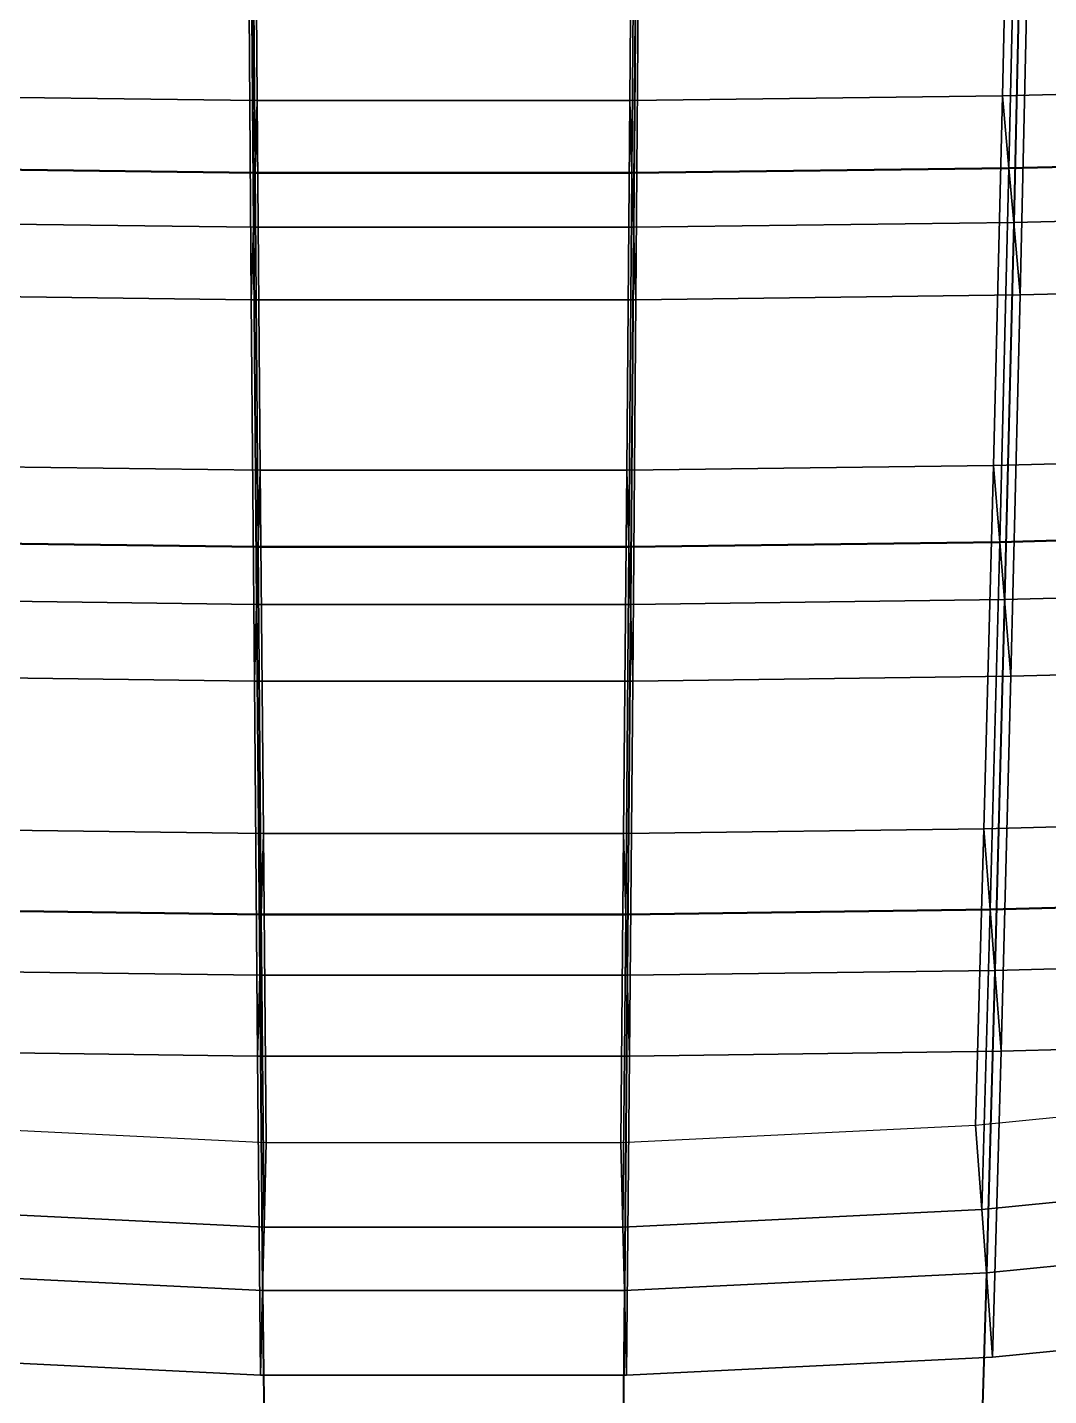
# Model space of a CAD drawing. Extents: x -25.3 to 28.3, y -25.5 to 26.5.
# Drawn here: x -1.048 to 1.524, y -19.003 to -15.558 of the extents above; entities that cross this region are included whole.
import ezdxf

# ---------------------------------------------------------------- set-up
doc = ezdxf.new("R2010")
doc.units = 0
doc.header["$MEASUREMENT"] = 0
doc.layers.add('LowerTendons', color=150, linetype='CONTINUOUS', lineweight=50)
doc.layers.add('UpperTendons', color=123, linetype='CONTINUOUS', lineweight=40)
doc.layers.add('TestBases', color=40, linetype='CONTINUOUS')

msp = doc.modelspace()

# ---------------------------------------------------------------- linework, layer by layer
at = {"layer": 'LowerTendons'}
for p, q in [((-0.47468, -15.92416, 31.05166), (-1.42388, -15.91237, 31.02868)), ((0.47468, -15.92416, 31.05166), (1.42388, -15.91237, 31.02868)), ((1.42388, -15.91237, 31.02868), (2.37258, -15.88879, 30.98269)), ((-0.47468, -15.92416, 31.05166), (0.47468, -15.92416, 31.05166)), ((1.40094, -16.85383, 30.52861), (2.33446, -16.82965, 30.4848)), ((-0.46702, -16.86591, 30.5505), (-1.40094, -16.85383, 30.52861)), ((-0.46702, -16.86591, 30.5505), (0.46702, -16.86591, 30.5505)), ((0.46702, -16.86591, 30.5505), (1.40094, -16.85383, 30.52861)), ((-0.45892, -17.79191, 30.02078), (-1.37668, -17.7796, 30.00001)), ((0.45892, -17.79191, 30.02078), (1.37668, -17.7796, 30.00001)), ((1.37668, -17.7796, 30.00001), (2.29415, -17.75497, 29.95844)), ((-0.45892, -17.79191, 30.02078), (0.45892, -17.79191, 30.02078))]:
    msp.add_line(p, q, dxfattribs=at)
at = {"layer": 'TestBases'}
for points in [[(1.40757, -15.72999, 30.67305), (2.34539, -15.70668, 30.62759), (2.38089, -14.76211, 31.09118), (1.42894, -14.78469, 31.13874)], [(-0.47638, -14.79598, 31.16251), (-1.42894, -14.78469, 31.13874), (-1.40757, -15.72999, 30.67305), (-0.46924, -15.74165, 30.69577)], [(-0.47638, -14.79598, 31.16251), (-0.46924, -15.74165, 30.69577), (-0.47468, -15.92416, 31.05166), (-0.4819, -14.96753, 31.52381)], [(-0.46924, -15.74165, 30.69577), (-0.47638, -14.79598, 31.16251), (-0.4819, -14.96753, 31.52381), (-0.47468, -15.92416, 31.05166)], [(-0.46924, -15.74165, 30.69577), (0.46924, -15.74165, 30.69577), (0.47638, -14.79598, 31.16251), (-0.47638, -14.79598, 31.16251)], [(0.46924, -15.74165, 30.69577), (1.40757, -15.72999, 30.67305), (1.42894, -14.78469, 31.13874), (0.47638, -14.79598, 31.16251)], [(0.46924, -15.74165, 30.69577), (0.47638, -14.79598, 31.16251), (0.4819, -14.96753, 31.52381), (0.47468, -15.92416, 31.05166)], [(0.47638, -14.79598, 31.16251), (0.46924, -15.74165, 30.69577), (0.47468, -15.92416, 31.05166), (0.4819, -14.96753, 31.52381)], [(1.40757, -15.72999, 30.67305), (1.42894, -14.78469, 31.13874), (1.4455, -14.95611, 31.49977), (1.42388, -15.91237, 31.02868)], [(1.42894, -14.78469, 31.13874), (1.40757, -15.72999, 30.67305), (1.42388, -15.91237, 31.02868), (1.4455, -14.95611, 31.49977)], [(1.42388, -15.91237, 31.02868), (2.37258, -15.88879, 30.98269), (2.4085, -14.93327, 31.45166), (1.4455, -14.95611, 31.49977)], [(1.42388, -15.91237, 31.02868), (2.37258, -15.88879, 30.98269), (2.4085, -14.93327, 31.45166), (1.4455, -14.95611, 31.49977)], [(-0.4819, -14.96753, 31.52381), (-1.4455, -14.95611, 31.49977), (-1.42388, -15.91237, 31.02868), (-0.47468, -15.92416, 31.05166)], [(-0.4819, -14.96753, 31.52381), (-1.4455, -14.95611, 31.49977), (-1.42388, -15.91237, 31.02868), (-0.47468, -15.92416, 31.05166)], [(-0.4819, -14.96753, 31.52381), (-0.47468, -15.92416, 31.05166), (-0.47876, -16.06104, 31.31858), (-0.48604, -15.09619, 31.79479)], [(-0.47468, -15.92416, 31.05166), (-0.4819, -14.96753, 31.52381), (-0.48604, -15.09619, 31.79479), (-0.47876, -16.06104, 31.31858)], [(-0.47468, -15.92416, 31.05166), (0.47468, -15.92416, 31.05166), (0.4819, -14.96753, 31.52381), (-0.4819, -14.96753, 31.52381)], [(-0.47468, -15.92416, 31.05166), (0.47468, -15.92416, 31.05166), (0.4819, -14.96753, 31.52381), (-0.4819, -14.96753, 31.52381)], [(0.47468, -15.92416, 31.05166), (1.42388, -15.91237, 31.02868), (1.4455, -14.95611, 31.49977), (0.4819, -14.96753, 31.52381)], [(0.47468, -15.92416, 31.05166), (1.42388, -15.91237, 31.02868), (1.4455, -14.95611, 31.49977), (0.4819, -14.96753, 31.52381)], [(0.47468, -15.92416, 31.05166), (0.4819, -14.96753, 31.52381), (0.48604, -15.09619, 31.79479), (0.47876, -16.06104, 31.31858)], [(0.4819, -14.96753, 31.52381), (0.47468, -15.92416, 31.05166), (0.47876, -16.06104, 31.31858), (0.48604, -15.09619, 31.79479)], [(1.42388, -15.91237, 31.02868), (1.4455, -14.95611, 31.49977), (1.45793, -15.08467, 31.77054), (1.43612, -16.04915, 31.2954)], [(1.4455, -14.95611, 31.49977), (1.42388, -15.91237, 31.02868), (1.43612, -16.04915, 31.2954), (1.45793, -15.08467, 31.77054)], [(-0.48604, -15.09619, 31.79479), (-1.45793, -15.08467, 31.77054), (-1.43612, -16.04915, 31.2954), (-0.47876, -16.06104, 31.31858)], [(-0.48604, -15.09619, 31.79479), (-1.45793, -15.08467, 31.77054), (-1.43612, -16.04915, 31.2954), (-0.47876, -16.06104, 31.31858)], [(0.47876, -16.06104, 31.31858), (1.43612, -16.04915, 31.2954), (1.45793, -15.08467, 31.77054), (0.48604, -15.09619, 31.79479)], [(0.47876, -16.06104, 31.31858), (1.43612, -16.04915, 31.2954), (1.45793, -15.08467, 31.77054), (0.48604, -15.09619, 31.79479)], [(1.43612, -16.04915, 31.2954), (2.39298, -16.02537, 31.24902), (2.4292, -15.06163, 31.72201), (1.45793, -15.08467, 31.77054)], [(1.43612, -16.04915, 31.2954), (2.39298, -16.02537, 31.24902), (2.4292, -15.06163, 31.72201), (1.45793, -15.08467, 31.77054)], [(1.43612, -16.04915, 31.2954), (1.45793, -15.08467, 31.77054), (1.4745, -15.25609, 32.13157), (1.45244, -16.23153, 31.65103)], [(1.45793, -15.08467, 31.77054), (1.43612, -16.04915, 31.2954), (1.45244, -16.23153, 31.65103), (1.4745, -15.25609, 32.13157)], [(-0.48604, -15.09619, 31.79479), (-0.47876, -16.06104, 31.31858), (-0.4842, -16.24355, 31.67448), (-0.49157, -15.26774, 32.1561)], [(-0.47876, -16.06104, 31.31858), (-0.48604, -15.09619, 31.79479), (-0.49157, -15.26774, 32.1561), (-0.4842, -16.24355, 31.67448)], [(-0.47876, -16.06104, 31.31858), (0.47876, -16.06104, 31.31858), (0.48604, -15.09619, 31.79479), (-0.48604, -15.09619, 31.79479)], [(-0.47876, -16.06104, 31.31858), (0.47876, -16.06104, 31.31858), (0.48604, -15.09619, 31.79479), (-0.48604, -15.09619, 31.79479)], [(0.47876, -16.06104, 31.31858), (0.48604, -15.09619, 31.79479), (0.49157, -15.26774, 32.1561), (0.4842, -16.24355, 31.67448)], [(0.48604, -15.09619, 31.79479), (0.47876, -16.06104, 31.31858), (0.4842, -16.24355, 31.67448), (0.49157, -15.26774, 32.1561)], [(-0.49157, -15.26774, 32.1561), (-1.4745, -15.25609, 32.13157), (-1.45244, -16.23153, 31.65103), (-0.4842, -16.24355, 31.67448)], [(0.4842, -16.24355, 31.67448), (1.45244, -16.23153, 31.65103), (1.4745, -15.25609, 32.13157), (0.49157, -15.26774, 32.1561)], [(1.45244, -16.23153, 31.65103), (2.42017, -16.20747, 31.60412), (2.4568, -15.23279, 32.08249), (1.4745, -15.25609, 32.13157)], [(-0.4842, -16.24355, 31.67448), (0.4842, -16.24355, 31.67448), (0.49157, -15.26774, 32.1561), (-0.49157, -15.26774, 32.1561)], [(1.38488, -16.66066, 30.17871), (2.3077, -16.63676, 30.13541), (2.34539, -15.70668, 30.62759), (1.40757, -15.72999, 30.67305)], [(1.40757, -15.72999, 30.67305), (2.34539, -15.70668, 30.62759), (2.37258, -15.88879, 30.98269), (1.42388, -15.91237, 31.02868)], [(2.34539, -15.70668, 30.62759), (1.40757, -15.72999, 30.67305), (1.42388, -15.91237, 31.02868), (2.37258, -15.88879, 30.98269)], [(-1.40757, -15.72999, 30.67305), (-0.46924, -15.74165, 30.69577), (-0.47468, -15.92416, 31.05166), (-1.42388, -15.91237, 31.02868)], [(-0.46924, -15.74165, 30.69577), (-1.40757, -15.72999, 30.67305), (-1.42388, -15.91237, 31.02868), (-0.47468, -15.92416, 31.05166)], [(-0.46924, -15.74165, 30.69577), (-1.40757, -15.72999, 30.67305), (-1.38488, -16.66066, 30.17871), (-0.46167, -16.67261, 30.20035)], [(-0.46924, -15.74165, 30.69577), (0.46924, -15.74165, 30.69577), (0.47468, -15.92416, 31.05166), (-0.47468, -15.92416, 31.05166)], [(0.46924, -15.74165, 30.69577), (-0.46924, -15.74165, 30.69577), (-0.47468, -15.92416, 31.05166), (0.47468, -15.92416, 31.05166)], [(-0.46924, -15.74165, 30.69577), (-0.46167, -16.67261, 30.20035), (-0.46702, -16.86591, 30.5505), (-0.47468, -15.92416, 31.05166)], [(-0.46167, -16.67261, 30.20035), (-0.46924, -15.74165, 30.69577), (-0.47468, -15.92416, 31.05166), (-0.46702, -16.86591, 30.5505)], [(-0.46167, -16.67261, 30.20035), (0.46167, -16.67261, 30.20035), (0.46924, -15.74165, 30.69577), (-0.46924, -15.74165, 30.69577)], [(0.46167, -16.67261, 30.20035), (1.38488, -16.66066, 30.17871), (1.40757, -15.72999, 30.67305), (0.46924, -15.74165, 30.69577)], [(0.46167, -16.67261, 30.20035), (0.46924, -15.74165, 30.69577), (0.47468, -15.92416, 31.05166), (0.46702, -16.86591, 30.5505)], [(0.46924, -15.74165, 30.69577), (0.46167, -16.67261, 30.20035), (0.46702, -16.86591, 30.5505), (0.47468, -15.92416, 31.05166)], [(0.46924, -15.74165, 30.69577), (1.40757, -15.72999, 30.67305), (1.42388, -15.91237, 31.02868), (0.47468, -15.92416, 31.05166)], [(1.40757, -15.72999, 30.67305), (0.46924, -15.74165, 30.69577), (0.47468, -15.92416, 31.05166), (1.42388, -15.91237, 31.02868)], [(1.38488, -16.66066, 30.17871), (1.40757, -15.72999, 30.67305), (1.42388, -15.91237, 31.02868), (1.40094, -16.85383, 30.52861)], [(1.40757, -15.72999, 30.67305), (1.38488, -16.66066, 30.17871), (1.40094, -16.85383, 30.52861), (1.42388, -15.91237, 31.02868)], [(-1.42388, -15.91237, 31.02868), (-0.47468, -15.92416, 31.05166), (-0.47876, -16.06104, 31.31858), (-1.43612, -16.04915, 31.2954)], [(-0.47468, -15.92416, 31.05166), (-1.42388, -15.91237, 31.02868), (-1.43612, -16.04915, 31.2954), (-0.47876, -16.06104, 31.31858)], [(-0.47468, -15.92416, 31.05166), (-1.42388, -15.91237, 31.02868), (-1.40094, -16.85383, 30.52861), (-0.46702, -16.86591, 30.5505)], [(-0.47468, -15.92416, 31.05166), (-1.42388, -15.91237, 31.02868), (-1.40094, -16.85383, 30.52861), (-0.46702, -16.86591, 30.5505)], [(0.46702, -16.86591, 30.5505), (1.40094, -16.85383, 30.52861), (1.42388, -15.91237, 31.02868), (0.47468, -15.92416, 31.05166)], [(0.46702, -16.86591, 30.5505), (1.40094, -16.85383, 30.52861), (1.42388, -15.91237, 31.02868), (0.47468, -15.92416, 31.05166)], [(0.47468, -15.92416, 31.05166), (1.42388, -15.91237, 31.02868), (1.43612, -16.04915, 31.2954), (0.47876, -16.06104, 31.31858)], [(1.42388, -15.91237, 31.02868), (0.47468, -15.92416, 31.05166), (0.47876, -16.06104, 31.31858), (1.43612, -16.04915, 31.2954)], [(1.40094, -16.85383, 30.52861), (2.33446, -16.82965, 30.4848), (2.37258, -15.88879, 30.98269), (1.42388, -15.91237, 31.02868)], [(1.40094, -16.85383, 30.52861), (2.33446, -16.82965, 30.4848), (2.37258, -15.88879, 30.98269), (1.42388, -15.91237, 31.02868)], [(1.40094, -16.85383, 30.52861), (1.42388, -15.91237, 31.02868), (1.43612, -16.04915, 31.2954), (1.41298, -16.9987, 30.79103)], [(1.42388, -15.91237, 31.02868), (1.40094, -16.85383, 30.52861), (1.41298, -16.9987, 30.79103), (1.43612, -16.04915, 31.2954)], [(1.42388, -15.91237, 31.02868), (2.37258, -15.88879, 30.98269), (2.39298, -16.02537, 31.24902), (1.43612, -16.04915, 31.2954)], [(2.37258, -15.88879, 30.98269), (1.42388, -15.91237, 31.02868), (1.43612, -16.04915, 31.2954), (2.39298, -16.02537, 31.24902)], [(-0.47468, -15.92416, 31.05166), (0.47468, -15.92416, 31.05166), (0.47876, -16.06104, 31.31858), (-0.47876, -16.06104, 31.31858)], [(0.47468, -15.92416, 31.05166), (-0.47468, -15.92416, 31.05166), (-0.47876, -16.06104, 31.31858), (0.47876, -16.06104, 31.31858)], [(-0.47468, -15.92416, 31.05166), (-0.46702, -16.86591, 30.5505), (-0.47104, -17.01089, 30.81311), (-0.47876, -16.06104, 31.31858)], [(-0.46702, -16.86591, 30.5505), (-0.47468, -15.92416, 31.05166), (-0.47876, -16.06104, 31.31858), (-0.47104, -17.01089, 30.81311)], [(-0.46702, -16.86591, 30.5505), (0.46702, -16.86591, 30.5505), (0.47468, -15.92416, 31.05166), (-0.47468, -15.92416, 31.05166)], [(-0.46702, -16.86591, 30.5505), (0.46702, -16.86591, 30.5505), (0.47468, -15.92416, 31.05166), (-0.47468, -15.92416, 31.05166)], [(0.46702, -16.86591, 30.5505), (0.47468, -15.92416, 31.05166), (0.47876, -16.06104, 31.31858), (0.47104, -17.01089, 30.81311)], [(0.47468, -15.92416, 31.05166), (0.46702, -16.86591, 30.5505), (0.47104, -17.01089, 30.81311), (0.47876, -16.06104, 31.31858)], [(-1.43612, -16.04915, 31.2954), (-0.47876, -16.06104, 31.31858), (-0.4842, -16.24355, 31.67448), (-1.45244, -16.23153, 31.65103)], [(-0.47876, -16.06104, 31.31858), (-1.43612, -16.04915, 31.2954), (-1.45244, -16.23153, 31.65103), (-0.4842, -16.24355, 31.67448)], [(-0.47876, -16.06104, 31.31858), (-1.43612, -16.04915, 31.2954), (-1.41298, -16.9987, 30.79103), (-0.47104, -17.01089, 30.81311)], [(-0.47876, -16.06104, 31.31858), (-1.43612, -16.04915, 31.2954), (-1.41298, -16.9987, 30.79103), (-0.47104, -17.01089, 30.81311)], [(0.47104, -17.01089, 30.81311), (1.41298, -16.9987, 30.79103), (1.43612, -16.04915, 31.2954), (0.47876, -16.06104, 31.31858)], [(0.47104, -17.01089, 30.81311), (1.41298, -16.9987, 30.79103), (1.43612, -16.04915, 31.2954), (0.47876, -16.06104, 31.31858)], [(0.47876, -16.06104, 31.31858), (1.43612, -16.04915, 31.2954), (1.45244, -16.23153, 31.65103), (0.4842, -16.24355, 31.67448)], [(1.43612, -16.04915, 31.2954), (0.47876, -16.06104, 31.31858), (0.4842, -16.24355, 31.67448), (1.45244, -16.23153, 31.65103)], [(1.41298, -16.9987, 30.79103), (2.35452, -16.97431, 30.74685), (2.39298, -16.02537, 31.24902), (1.43612, -16.04915, 31.2954)], [(1.41298, -16.9987, 30.79103), (2.35452, -16.97431, 30.74685), (2.39298, -16.02537, 31.24902), (1.43612, -16.04915, 31.2954)], [(1.41298, -16.9987, 30.79103), (1.43612, -16.04915, 31.2954), (1.45244, -16.23153, 31.65103), (1.42904, -17.19187, 31.14093)], [(1.43612, -16.04915, 31.2954), (1.41298, -16.9987, 30.79103), (1.42904, -17.19187, 31.14093), (1.45244, -16.23153, 31.65103)], [(1.43612, -16.04915, 31.2954), (2.39298, -16.02537, 31.24902), (2.42017, -16.20747, 31.60412), (1.45244, -16.23153, 31.65103)], [(2.39298, -16.02537, 31.24902), (1.43612, -16.04915, 31.2954), (1.45244, -16.23153, 31.65103), (2.42017, -16.20747, 31.60412)], [(-0.47876, -16.06104, 31.31858), (0.47876, -16.06104, 31.31858), (0.4842, -16.24355, 31.67448), (-0.4842, -16.24355, 31.67448)], [(0.47876, -16.06104, 31.31858), (-0.47876, -16.06104, 31.31858), (-0.4842, -16.24355, 31.67448), (0.4842, -16.24355, 31.67448)], [(-0.47876, -16.06104, 31.31858), (-0.47104, -17.01089, 30.81311), (-0.47639, -17.2042, 31.16326), (-0.4842, -16.24355, 31.67448)], [(-0.47104, -17.01089, 30.81311), (-0.47876, -16.06104, 31.31858), (-0.4842, -16.24355, 31.67448), (-0.47639, -17.2042, 31.16326)], [(-0.47104, -17.01089, 30.81311), (0.47104, -17.01089, 30.81311), (0.47876, -16.06104, 31.31858), (-0.47876, -16.06104, 31.31858)], [(-0.47104, -17.01089, 30.81311), (0.47104, -17.01089, 30.81311), (0.47876, -16.06104, 31.31858), (-0.47876, -16.06104, 31.31858)], [(0.47104, -17.01089, 30.81311), (0.47876, -16.06104, 31.31858), (0.4842, -16.24355, 31.67448), (0.47639, -17.2042, 31.16326)], [(0.47876, -16.06104, 31.31858), (0.47104, -17.01089, 30.81311), (0.47639, -17.2042, 31.16326), (0.4842, -16.24355, 31.67448)], [(1.42904, -17.19187, 31.14093), (2.38128, -17.1672, 31.09625), (2.42017, -16.20747, 31.60412), (1.45244, -16.23153, 31.65103)], [(-0.4842, -16.24355, 31.67448), (-1.45244, -16.23153, 31.65103), (-1.42904, -17.19187, 31.14093), (-0.47639, -17.2042, 31.16326)], [(-0.47639, -17.2042, 31.16326), (0.47639, -17.2042, 31.16326), (0.4842, -16.24355, 31.67448), (-0.4842, -16.24355, 31.67448)], [(0.47639, -17.2042, 31.16326), (1.42904, -17.19187, 31.14093), (1.45244, -16.23153, 31.65103), (0.4842, -16.24355, 31.67448)], [(1.3609, -17.57583, 29.65617), (2.26786, -17.55147, 29.61508), (2.3077, -16.63676, 30.13541), (1.38488, -16.66066, 30.17871)], [(1.38488, -16.66066, 30.17871), (2.3077, -16.63676, 30.13541), (2.33446, -16.82965, 30.4848), (1.40094, -16.85383, 30.52861)], [(2.3077, -16.63676, 30.13541), (1.38488, -16.66066, 30.17871), (1.40094, -16.85383, 30.52861), (2.33446, -16.82965, 30.4848)], [(-1.38488, -16.66066, 30.17871), (-0.46167, -16.67261, 30.20035), (-0.46702, -16.86591, 30.5505), (-1.40094, -16.85383, 30.52861)], [(-0.46167, -16.67261, 30.20035), (-1.38488, -16.66066, 30.17871), (-1.40094, -16.85383, 30.52861), (-0.46702, -16.86591, 30.5505)], [(-0.46167, -16.67261, 30.20035), (-1.38488, -16.66066, 30.17871), (-1.3609, -17.57583, 29.65617), (-0.45366, -17.588, 29.6767)], [(-0.46167, -16.67261, 30.20035), (0.46167, -16.67261, 30.20035), (0.46702, -16.86591, 30.5505), (-0.46702, -16.86591, 30.5505)], [(0.46167, -16.67261, 30.20035), (-0.46167, -16.67261, 30.20035), (-0.46702, -16.86591, 30.5505), (0.46702, -16.86591, 30.5505)], [(-0.46167, -16.67261, 30.20035), (-0.45366, -17.588, 29.6767), (-0.45892, -17.79191, 30.02078), (-0.46702, -16.86591, 30.5505)], [(-0.45366, -17.588, 29.6767), (-0.46167, -16.67261, 30.20035), (-0.46702, -16.86591, 30.5505), (-0.45892, -17.79191, 30.02078)], [(-0.45366, -17.588, 29.6767), (0.45366, -17.588, 29.6767), (0.46167, -16.67261, 30.20035), (-0.46167, -16.67261, 30.20035)], [(0.45366, -17.588, 29.6767), (1.3609, -17.57583, 29.65617), (1.38488, -16.66066, 30.17871), (0.46167, -16.67261, 30.20035)], [(0.45366, -17.588, 29.6767), (0.46167, -16.67261, 30.20035), (0.46702, -16.86591, 30.5505), (0.45892, -17.79191, 30.02078)], [(0.46167, -16.67261, 30.20035), (0.45366, -17.588, 29.6767), (0.45892, -17.79191, 30.02078), (0.46702, -16.86591, 30.5505)], [(0.46167, -16.67261, 30.20035), (1.38488, -16.66066, 30.17871), (1.40094, -16.85383, 30.52861), (0.46702, -16.86591, 30.5505)], [(1.38488, -16.66066, 30.17871), (0.46167, -16.67261, 30.20035), (0.46702, -16.86591, 30.5505), (1.40094, -16.85383, 30.52861)], [(1.3609, -17.57583, 29.65617), (1.38488, -16.66066, 30.17871), (1.40094, -16.85383, 30.52861), (1.37668, -17.7796, 30.00001)], [(1.38488, -16.66066, 30.17871), (1.3609, -17.57583, 29.65617), (1.37668, -17.7796, 30.00001), (1.40094, -16.85383, 30.52861)], [(1.37668, -17.7796, 30.00001), (2.29415, -17.75497, 29.95844), (2.33446, -16.82965, 30.4848), (1.40094, -16.85383, 30.52861)], [(1.37668, -17.7796, 30.00001), (2.29415, -17.75497, 29.95844), (2.33446, -16.82965, 30.4848), (1.40094, -16.85383, 30.52861)], [(1.40094, -16.85383, 30.52861), (2.33446, -16.82965, 30.4848), (2.35452, -16.97431, 30.74685), (1.41298, -16.9987, 30.79103)], [(2.33446, -16.82965, 30.4848), (1.40094, -16.85383, 30.52861), (1.41298, -16.9987, 30.79103), (2.35452, -16.97431, 30.74685)], [(-1.40094, -16.85383, 30.52861), (-0.46702, -16.86591, 30.5505), (-0.47104, -17.01089, 30.81311), (-1.41298, -16.9987, 30.79103)], [(-0.46702, -16.86591, 30.5505), (-1.40094, -16.85383, 30.52861), (-1.41298, -16.9987, 30.79103), (-0.47104, -17.01089, 30.81311)], [(-0.46702, -16.86591, 30.5505), (-1.40094, -16.85383, 30.52861), (-1.37668, -17.7796, 30.00001), (-0.45892, -17.79191, 30.02078)], [(-0.46702, -16.86591, 30.5505), (-1.40094, -16.85383, 30.52861), (-1.37668, -17.7796, 30.00001), (-0.45892, -17.79191, 30.02078)], [(-0.46702, -16.86591, 30.5505), (0.46702, -16.86591, 30.5505), (0.47104, -17.01089, 30.81311), (-0.47104, -17.01089, 30.81311)], [(0.46702, -16.86591, 30.5505), (-0.46702, -16.86591, 30.5505), (-0.47104, -17.01089, 30.81311), (0.47104, -17.01089, 30.81311)], [(-0.46702, -16.86591, 30.5505), (-0.45892, -17.79191, 30.02078), (-0.46287, -17.94485, 30.27884), (-0.47104, -17.01089, 30.81311)], [(-0.45892, -17.79191, 30.02078), (-0.46702, -16.86591, 30.5505), (-0.47104, -17.01089, 30.81311), (-0.46287, -17.94485, 30.27884)], [(-0.45892, -17.79191, 30.02078), (0.45892, -17.79191, 30.02078), (0.46702, -16.86591, 30.5505), (-0.46702, -16.86591, 30.5505)], [(-0.45892, -17.79191, 30.02078), (0.45892, -17.79191, 30.02078), (0.46702, -16.86591, 30.5505), (-0.46702, -16.86591, 30.5505)], [(0.45892, -17.79191, 30.02078), (1.37668, -17.7796, 30.00001), (1.40094, -16.85383, 30.52861), (0.46702, -16.86591, 30.5505)], [(0.45892, -17.79191, 30.02078), (1.37668, -17.7796, 30.00001), (1.40094, -16.85383, 30.52861), (0.46702, -16.86591, 30.5505)], [(0.45892, -17.79191, 30.02078), (0.46702, -16.86591, 30.5505), (0.47104, -17.01089, 30.81311), (0.46287, -17.94485, 30.27884)], [(0.46702, -16.86591, 30.5505), (0.45892, -17.79191, 30.02078), (0.46287, -17.94485, 30.27884), (0.47104, -17.01089, 30.81311)], [(0.46702, -16.86591, 30.5505), (1.40094, -16.85383, 30.52861), (1.41298, -16.9987, 30.79103), (0.47104, -17.01089, 30.81311)], [(1.40094, -16.85383, 30.52861), (0.46702, -16.86591, 30.5505), (0.47104, -17.01089, 30.81311), (1.41298, -16.9987, 30.79103)], [(1.37668, -17.7796, 30.00001), (1.40094, -16.85383, 30.52861), (1.41298, -16.9987, 30.79103), (1.38851, -17.93244, 30.25789)], [(1.40094, -16.85383, 30.52861), (1.37668, -17.7796, 30.00001), (1.38851, -17.93244, 30.25789), (1.41298, -16.9987, 30.79103)], [(1.38851, -17.93244, 30.25789), (2.31387, -17.90759, 30.21596), (2.35452, -16.97431, 30.74685), (1.41298, -16.9987, 30.79103)], [(1.38851, -17.93244, 30.25789), (2.31387, -17.90759, 30.21596), (2.35452, -16.97431, 30.74685), (1.41298, -16.9987, 30.79103)], [(1.41298, -16.9987, 30.79103), (2.35452, -16.97431, 30.74685), (2.38128, -17.1672, 31.09625), (1.42904, -17.19187, 31.14093)], [(2.35452, -16.97431, 30.74685), (1.41298, -16.9987, 30.79103), (1.42904, -17.19187, 31.14093), (2.38128, -17.1672, 31.09625)], [(-1.41298, -16.9987, 30.79103), (-0.47104, -17.01089, 30.81311), (-0.47639, -17.2042, 31.16326), (-1.42904, -17.19187, 31.14093)], [(-0.47104, -17.01089, 30.81311), (-1.41298, -16.9987, 30.79103), (-1.42904, -17.19187, 31.14093), (-0.47639, -17.2042, 31.16326)], [(-0.47104, -17.01089, 30.81311), (-1.41298, -16.9987, 30.79103), (-1.38851, -17.93244, 30.25789), (-0.46287, -17.94485, 30.27884)], [(-0.47104, -17.01089, 30.81311), (-1.41298, -16.9987, 30.79103), (-1.38851, -17.93244, 30.25789), (-0.46287, -17.94485, 30.27884)], [(-0.47104, -17.01089, 30.81311), (0.47104, -17.01089, 30.81311), (0.47639, -17.2042, 31.16326), (-0.47639, -17.2042, 31.16326)], [(0.47104, -17.01089, 30.81311), (-0.47104, -17.01089, 30.81311), (-0.47639, -17.2042, 31.16326), (0.47639, -17.2042, 31.16326)], [(-0.47104, -17.01089, 30.81311), (-0.46287, -17.94485, 30.27884), (-0.46813, -18.14877, 30.62292), (-0.47639, -17.2042, 31.16326)], [(-0.46287, -17.94485, 30.27884), (-0.47104, -17.01089, 30.81311), (-0.47639, -17.2042, 31.16326), (-0.46813, -18.14877, 30.62292)], [(-0.46287, -17.94485, 30.27884), (0.46287, -17.94485, 30.27884), (0.47104, -17.01089, 30.81311), (-0.47104, -17.01089, 30.81311)], [(-0.46287, -17.94485, 30.27884), (0.46287, -17.94485, 30.27884), (0.47104, -17.01089, 30.81311), (-0.47104, -17.01089, 30.81311)], [(0.46287, -17.94485, 30.27884), (1.38851, -17.93244, 30.25789), (1.41298, -16.9987, 30.79103), (0.47104, -17.01089, 30.81311)], [(0.46287, -17.94485, 30.27884), (1.38851, -17.93244, 30.25789), (1.41298, -16.9987, 30.79103), (0.47104, -17.01089, 30.81311)], [(0.46287, -17.94485, 30.27884), (0.47104, -17.01089, 30.81311), (0.47639, -17.2042, 31.16326), (0.46813, -18.14877, 30.62292)], [(0.47104, -17.01089, 30.81311), (0.46287, -17.94485, 30.27884), (0.46813, -18.14877, 30.62292), (0.47639, -17.2042, 31.16326)], [(0.47104, -17.01089, 30.81311), (1.41298, -16.9987, 30.79103), (1.42904, -17.19187, 31.14093), (0.47639, -17.2042, 31.16326)], [(1.41298, -16.9987, 30.79103), (0.47104, -17.01089, 30.81311), (0.47639, -17.2042, 31.16326), (1.42904, -17.19187, 31.14093)], [(1.38851, -17.93244, 30.25789), (1.41298, -16.9987, 30.79103), (1.42904, -17.19187, 31.14093), (1.40429, -18.13621, 30.60173)], [(1.41298, -16.9987, 30.79103), (1.38851, -17.93244, 30.25789), (1.40429, -18.13621, 30.60173), (1.42904, -17.19187, 31.14093)], [(-0.47639, -17.2042, 31.16326), (-1.42904, -17.19187, 31.14093), (-1.40429, -18.13621, 30.60173), (-0.46813, -18.14877, 30.62292)], [(0.46813, -18.14877, 30.62292), (1.40429, -18.13621, 30.60173), (1.42904, -17.19187, 31.14093), (0.47639, -17.2042, 31.16326)], [(1.40429, -18.13621, 30.60173), (2.34016, -18.11108, 30.55932), (2.38128, -17.1672, 31.09625), (1.42904, -17.19187, 31.14093)], [(-0.46813, -18.14877, 30.62292), (0.46813, -18.14877, 30.62292), (0.47639, -17.2042, 31.16326), (-0.47639, -17.2042, 31.16326)], [(1.34014, -18.32202, 29.20201), (2.2363, -18.23368, 29.20243), (2.26786, -17.55147, 29.61508), (1.3609, -17.57583, 29.65617)], [(1.3609, -17.57583, 29.65617), (2.26786, -17.55147, 29.61508), (2.29415, -17.75497, 29.95844), (1.37668, -17.7796, 30.00001)], [(2.26786, -17.55147, 29.61508), (1.3609, -17.57583, 29.65617), (1.37668, -17.7796, 30.00001), (2.29415, -17.75497, 29.95844)], [(-1.3609, -17.57583, 29.65617), (-0.45366, -17.588, 29.6767), (-0.45892, -17.79191, 30.02078), (-1.37668, -17.7796, 30.00001)], [(-0.45366, -17.588, 29.6767), (-1.3609, -17.57583, 29.65617), (-1.37668, -17.7796, 30.00001), (-0.45892, -17.79191, 30.02078)], [(-0.45366, -17.588, 29.6767), (-1.3609, -17.57583, 29.65617), (-1.34014, -18.32202, 29.20201), (-0.44653, -18.36617, 29.20162)], [(-0.45366, -17.588, 29.6767), (0.45366, -17.588, 29.6767), (0.45892, -17.79191, 30.02078), (-0.45892, -17.79191, 30.02078)], [(0.45366, -17.588, 29.6767), (-0.45366, -17.588, 29.6767), (-0.45892, -17.79191, 30.02078), (0.45892, -17.79191, 30.02078)], [(-0.45366, -17.588, 29.6767), (-0.44653, -18.36617, 29.20162), (-0.4517, -18.57911, 29.54019), (-0.45892, -17.79191, 30.02078)], [(-0.44653, -18.36617, 29.20162), (-0.45366, -17.588, 29.6767), (-0.45892, -17.79191, 30.02078), (-0.4517, -18.57911, 29.54019)], [(-0.44653, -18.36617, 29.20162), (0.44653, -18.36617, 29.20162), (0.45366, -17.588, 29.6767), (-0.45366, -17.588, 29.6767)], [(0.44653, -18.36617, 29.20162), (1.34014, -18.32202, 29.20201), (1.3609, -17.57583, 29.65617), (0.45366, -17.588, 29.6767)], [(0.44653, -18.36617, 29.20162), (0.45366, -17.588, 29.6767), (0.45892, -17.79191, 30.02078), (0.4517, -18.57911, 29.54019)], [(0.45366, -17.588, 29.6767), (0.44653, -18.36617, 29.20162), (0.4517, -18.57911, 29.54019), (0.45892, -17.79191, 30.02078)], [(0.45366, -17.588, 29.6767), (1.3609, -17.57583, 29.65617), (1.37668, -17.7796, 30.00001), (0.45892, -17.79191, 30.02078)], [(1.3609, -17.57583, 29.65617), (0.45366, -17.588, 29.6767), (0.45892, -17.79191, 30.02078), (1.37668, -17.7796, 30.00001)], [(1.34014, -18.32202, 29.20201), (1.3609, -17.57583, 29.65617), (1.37668, -17.7796, 30.00001), (1.35568, -18.53445, 29.54059)], [(1.3609, -17.57583, 29.65617), (1.34014, -18.32202, 29.20201), (1.35568, -18.53445, 29.54059), (1.37668, -17.7796, 30.00001)], [(-1.37668, -17.7796, 30.00001), (-0.45892, -17.79191, 30.02078), (-0.46287, -17.94485, 30.27884), (-1.38851, -17.93244, 30.25789)], [(-0.45892, -17.79191, 30.02078), (-1.37668, -17.7796, 30.00001), (-1.38851, -17.93244, 30.25789), (-0.46287, -17.94485, 30.27884)], [(-0.45892, -17.79191, 30.02078), (-1.37668, -17.7796, 30.00001), (-1.35568, -18.53445, 29.54059), (-0.4517, -18.57911, 29.54019)], [(-0.45892, -17.79191, 30.02078), (-1.37668, -17.7796, 30.00001), (-1.35568, -18.53445, 29.54059), (-0.4517, -18.57911, 29.54019)], [(0.4517, -18.57911, 29.54019), (1.35568, -18.53445, 29.54059), (1.37668, -17.7796, 30.00001), (0.45892, -17.79191, 30.02078)], [(0.4517, -18.57911, 29.54019), (1.35568, -18.53445, 29.54059), (1.37668, -17.7796, 30.00001), (0.45892, -17.79191, 30.02078)], [(0.45892, -17.79191, 30.02078), (1.37668, -17.7796, 30.00001), (1.38851, -17.93244, 30.25789), (0.46287, -17.94485, 30.27884)], [(1.37668, -17.7796, 30.00001), (0.45892, -17.79191, 30.02078), (0.46287, -17.94485, 30.27884), (1.38851, -17.93244, 30.25789)], [(1.35568, -18.53445, 29.54059), (2.26223, -18.44509, 29.54101), (2.29415, -17.75497, 29.95844), (1.37668, -17.7796, 30.00001)], [(1.35568, -18.53445, 29.54059), (2.26223, -18.44509, 29.54101), (2.29415, -17.75497, 29.95844), (1.37668, -17.7796, 30.00001)], [(1.35568, -18.53445, 29.54059), (1.37668, -17.7796, 30.00001), (1.38851, -17.93244, 30.25789), (1.36734, -18.69377, 29.79452)], [(1.37668, -17.7796, 30.00001), (1.35568, -18.53445, 29.54059), (1.36734, -18.69377, 29.79452), (1.38851, -17.93244, 30.25789)], [(1.37668, -17.7796, 30.00001), (2.29415, -17.75497, 29.95844), (2.31387, -17.90759, 30.21596), (1.38851, -17.93244, 30.25789)], [(2.29415, -17.75497, 29.95844), (1.37668, -17.7796, 30.00001), (1.38851, -17.93244, 30.25789), (2.31387, -17.90759, 30.21596)], [(-0.45892, -17.79191, 30.02078), (0.45892, -17.79191, 30.02078), (0.46287, -17.94485, 30.27884), (-0.46287, -17.94485, 30.27884)], [(0.45892, -17.79191, 30.02078), (-0.45892, -17.79191, 30.02078), (-0.46287, -17.94485, 30.27884), (0.46287, -17.94485, 30.27884)], [(-0.45892, -17.79191, 30.02078), (-0.4517, -18.57911, 29.54019), (-0.45559, -18.73881, 29.79412), (-0.46287, -17.94485, 30.27884)], [(-0.4517, -18.57911, 29.54019), (-0.45892, -17.79191, 30.02078), (-0.46287, -17.94485, 30.27884), (-0.45559, -18.73881, 29.79412)], [(-0.4517, -18.57911, 29.54019), (0.4517, -18.57911, 29.54019), (0.45892, -17.79191, 30.02078), (-0.45892, -17.79191, 30.02078)], [(-0.4517, -18.57911, 29.54019), (0.4517, -18.57911, 29.54019), (0.45892, -17.79191, 30.02078), (-0.45892, -17.79191, 30.02078)], [(0.4517, -18.57911, 29.54019), (0.45892, -17.79191, 30.02078), (0.46287, -17.94485, 30.27884), (0.45559, -18.73881, 29.79412)], [(0.45892, -17.79191, 30.02078), (0.4517, -18.57911, 29.54019), (0.45559, -18.73881, 29.79412), (0.46287, -17.94485, 30.27884)], [(1.36734, -18.69377, 29.79452), (2.28167, -18.60364, 29.79494), (2.31387, -17.90759, 30.21596), (1.38851, -17.93244, 30.25789)], [(1.36734, -18.69377, 29.79452), (2.28167, -18.60364, 29.79494), (2.31387, -17.90759, 30.21596), (1.38851, -17.93244, 30.25789)], [(1.38851, -17.93244, 30.25789), (2.31387, -17.90759, 30.21596), (2.34016, -18.11108, 30.55932), (1.40429, -18.13621, 30.60173)], [(2.31387, -17.90759, 30.21596), (1.38851, -17.93244, 30.25789), (1.40429, -18.13621, 30.60173), (2.34016, -18.11108, 30.55932)], [(-1.38851, -17.93244, 30.25789), (-0.46287, -17.94485, 30.27884), (-0.46813, -18.14877, 30.62292), (-1.40429, -18.13621, 30.60173)], [(-0.46287, -17.94485, 30.27884), (-1.38851, -17.93244, 30.25789), (-1.40429, -18.13621, 30.60173), (-0.46813, -18.14877, 30.62292)], [(-0.46287, -17.94485, 30.27884), (-1.38851, -17.93244, 30.25789), (-1.36734, -18.69377, 29.79452), (-0.45559, -18.73881, 29.79412)], [(-0.46287, -17.94485, 30.27884), (-1.38851, -17.93244, 30.25789), (-1.36734, -18.69377, 29.79452), (-0.45559, -18.73881, 29.79412)], [(-0.46287, -17.94485, 30.27884), (0.46287, -17.94485, 30.27884), (0.46813, -18.14877, 30.62292), (-0.46813, -18.14877, 30.62292)], [(0.46287, -17.94485, 30.27884), (-0.46287, -17.94485, 30.27884), (-0.46813, -18.14877, 30.62292), (0.46813, -18.14877, 30.62292)], [(-0.46287, -17.94485, 30.27884), (-0.45559, -18.73881, 29.79412), (-0.46076, -18.95175, 30.13269), (-0.46813, -18.14877, 30.62292)], [(-0.45559, -18.73881, 29.79412), (-0.46287, -17.94485, 30.27884), (-0.46813, -18.14877, 30.62292), (-0.46076, -18.95175, 30.13269)], [(-0.45559, -18.73881, 29.79412), (0.45559, -18.73881, 29.79412), (0.46287, -17.94485, 30.27884), (-0.46287, -17.94485, 30.27884)], [(-0.45559, -18.73881, 29.79412), (0.45559, -18.73881, 29.79412), (0.46287, -17.94485, 30.27884), (-0.46287, -17.94485, 30.27884)], [(0.45559, -18.73881, 29.79412), (1.36734, -18.69377, 29.79452), (1.38851, -17.93244, 30.25789), (0.46287, -17.94485, 30.27884)], [(0.45559, -18.73881, 29.79412), (1.36734, -18.69377, 29.79452), (1.38851, -17.93244, 30.25789), (0.46287, -17.94485, 30.27884)], [(0.45559, -18.73881, 29.79412), (0.46287, -17.94485, 30.27884), (0.46813, -18.14877, 30.62292), (0.46076, -18.95175, 30.13269)], [(0.46287, -17.94485, 30.27884), (0.45559, -18.73881, 29.79412), (0.46076, -18.95175, 30.13269), (0.46813, -18.14877, 30.62292)], [(0.46287, -17.94485, 30.27884), (1.38851, -17.93244, 30.25789), (1.40429, -18.13621, 30.60173), (0.46813, -18.14877, 30.62292)], [(1.38851, -17.93244, 30.25789), (0.46287, -17.94485, 30.27884), (0.46813, -18.14877, 30.62292), (1.40429, -18.13621, 30.60173)], [(1.36734, -18.69377, 29.79452), (1.38851, -17.93244, 30.25789), (1.40429, -18.13621, 30.60173), (1.38287, -18.9062, 30.13309)], [(1.38851, -17.93244, 30.25789), (1.36734, -18.69377, 29.79452), (1.38287, -18.9062, 30.13309), (1.40429, -18.13621, 30.60173)], [(1.38287, -18.9062, 30.13309), (2.3076, -18.81505, 30.13352), (2.34016, -18.11108, 30.55932), (1.40429, -18.13621, 30.60173)], [(-0.46813, -18.14877, 30.62292), (-1.40429, -18.13621, 30.60173), (-1.38287, -18.9062, 30.13309), (-0.46076, -18.95175, 30.13269)], [(-0.46076, -18.95175, 30.13269), (0.46076, -18.95175, 30.13269), (0.46813, -18.14877, 30.62292), (-0.46813, -18.14877, 30.62292)], [(0.46076, -18.95175, 30.13269), (1.38287, -18.9062, 30.13309), (1.40429, -18.13621, 30.60173), (0.46813, -18.14877, 30.62292)], [(1.34014, -18.32202, 29.20201), (2.2363, -18.23368, 29.20243), (2.26223, -18.44509, 29.54101), (1.35568, -18.53445, 29.54059)], [(-1.34014, -18.32202, 29.20201), (-0.44653, -18.36617, 29.20162), (-0.4517, -18.57911, 29.54019), (-1.35568, -18.53445, 29.54059)], [(0.44653, -18.36617, 29.20162), (1.34014, -18.32202, 29.20201), (1.35568, -18.53445, 29.54059), (0.4517, -18.57911, 29.54019)], [(-0.44653, -18.36617, 29.20162), (0.44653, -18.36617, 29.20162), (0.4517, -18.57911, 29.54019), (-0.4517, -18.57911, 29.54019)], [(1.35568, -18.53445, 29.54059), (2.26223, -18.44509, 29.54101), (2.28167, -18.60364, 29.79494), (1.36734, -18.69377, 29.79452)], [(-1.35568, -18.53445, 29.54059), (-0.4517, -18.57911, 29.54019), (-0.45559, -18.73881, 29.79412), (-1.36734, -18.69377, 29.79452)], [(0.4517, -18.57911, 29.54019), (1.35568, -18.53445, 29.54059), (1.36734, -18.69377, 29.79452), (0.45559, -18.73881, 29.79412)], [(-0.4517, -18.57911, 29.54019), (0.4517, -18.57911, 29.54019), (0.45559, -18.73881, 29.79412), (-0.45559, -18.73881, 29.79412)], [(1.36734, -18.69377, 29.79452), (2.28167, -18.60364, 29.79494), (2.3076, -18.81505, 30.13352), (1.38287, -18.9062, 30.13309)], [(-1.36734, -18.69377, 29.79452), (-0.45559, -18.73881, 29.79412), (-0.46076, -18.95175, 30.13269), (-1.38287, -18.9062, 30.13309)], [(0.45559, -18.73881, 29.79412), (1.36734, -18.69377, 29.79452), (1.38287, -18.9062, 30.13309), (0.46076, -18.95175, 30.13269)], [(-0.45559, -18.73881, 29.79412), (0.45559, -18.73881, 29.79412), (0.46076, -18.95175, 30.13269), (-0.46076, -18.95175, 30.13269)]]:
    msp.add_3dface(points, dxfattribs=at)
at = {"layer": 'UpperTendons'}
for p, q in [((1.45793, -15.08467, 31.77054), (1.43612, -16.04915, 31.2954)), ((-0.48604, -15.09619, 31.79479), (-0.47876, -16.06104, 31.31858)), ((0.48604, -15.09619, 31.79479), (0.47876, -16.06104, 31.31858)), ((1.43612, -16.04915, 31.2954), (1.41298, -16.9987, 30.79103)), ((-0.47876, -16.06104, 31.31858), (-0.47104, -17.01089, 30.81311)), ((0.47876, -16.06104, 31.31858), (0.47104, -17.01089, 30.81311)), ((-0.47104, -17.01089, 30.81311), (-0.46287, -17.94485, 30.27884)), ((0.47104, -17.01089, 30.81311), (0.46287, -17.94485, 30.27884)), ((1.41298, -16.9987, 30.79103), (1.38851, -17.93244, 30.25789)), ((-0.46287, -17.94485, 30.27884), (-0.45559, -18.73881, 29.79412)), ((0.46287, -17.94485, 30.27884), (0.45559, -18.73881, 29.79412)), ((1.38851, -17.93244, 30.25789), (1.36734, -18.69377, 29.79452)), ((1.36734, -18.69377, 29.79452), (1.33571, -19.74898, 29.10728)), ((-0.45559, -18.73881, 29.79412), (-0.44525, -19.76163, 29.12593)), ((0.45559, -18.73881, 29.79412), (0.44525, -19.76163, 29.12593))]:
    msp.add_line(p, q, dxfattribs=at)

doc.saveas('drawing.dxf')
